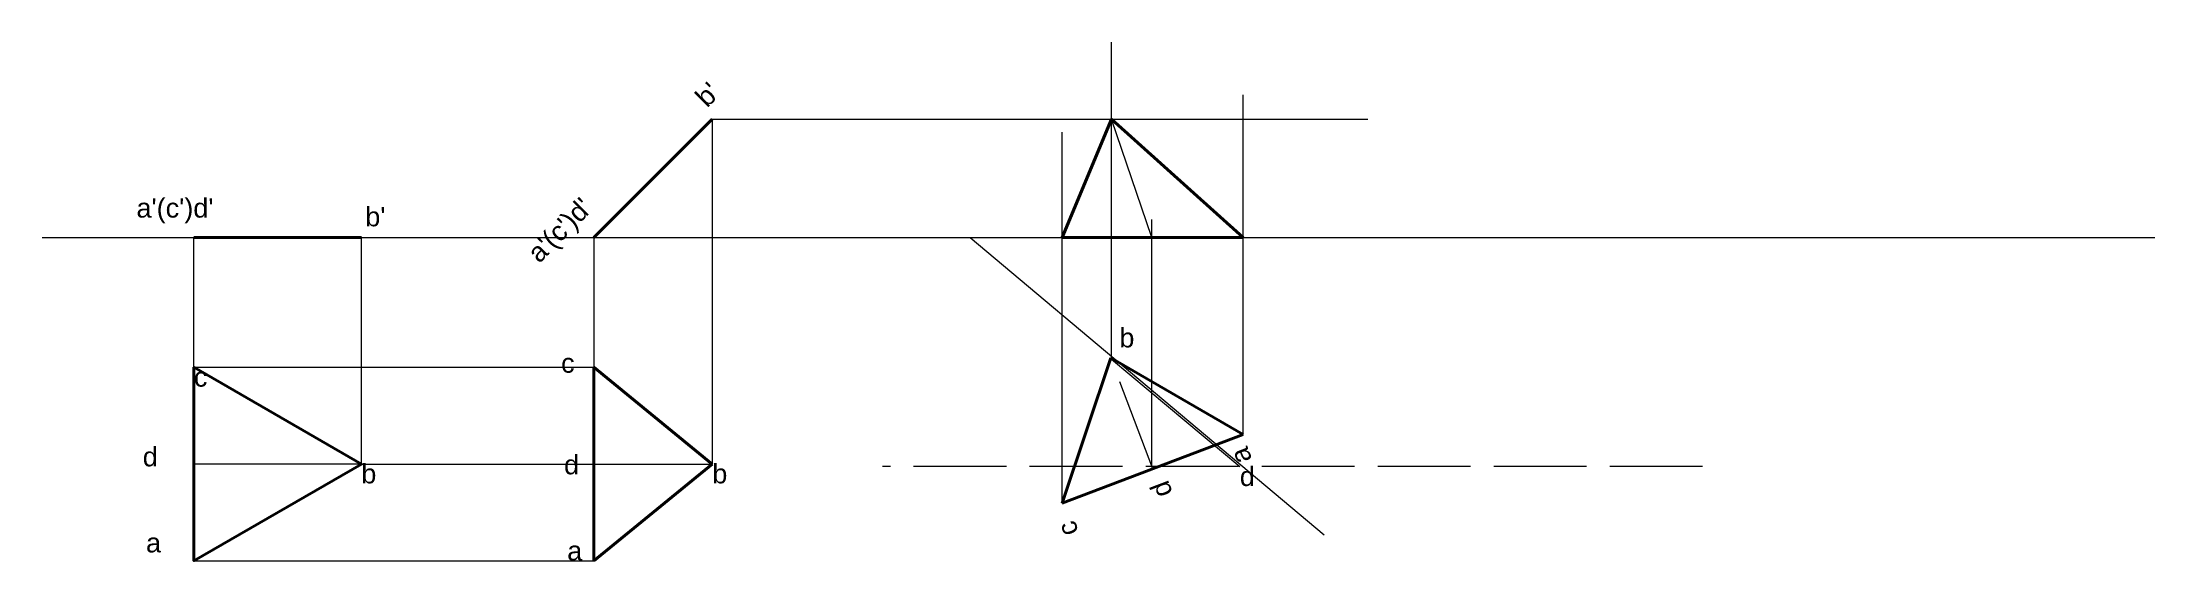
# Paper-space layout 'Layout2' of a CAD drawing. Header units: millimetres. Extents: x -8 to 265, y 48 to 115.
import ezdxf

# ---------------------------------------------------------------- set-up
doc = ezdxf.new("R2010")
doc.units = ezdxf.units.MM
doc.linetypes.add('ACAD_ISO02W100', pattern=[15, 12, -3])
doc.styles.get("Standard").update_dxf_attribs({"font": 'arial.ttf'})

psp = doc.layouts.new('Layout2')

# ---------------------------------------------------------------- linework, layer by layer
at = {"linetype": 'Continuous', "lineweight": 20}
for p, q in [((130.18, 73.95), (130.18, 114.89)), ((147.2, 64.21), (147.2, 108.09)), ((78.57, 104.95), (78.57, 60.38)), ((78.57, 104.95), (163.32, 104.95)), ((135.41, 89.64), (130.18, 104.95)), ((123.82, 55.34), (123.82, 103.29)), ((135.41, 60.04), (135.41, 91.98)), ((-8.07, 89.64), (265.07, 89.64)), ((11.54, 72.88), (11.54, 89.64)), ((33.19, 60.38), (33.19, 89.64)), ((63.26, 89.64), (63.26, 47.88)), ((111.9, 89.64), (157.69, 51.22)), ((130.18, 73.95), (146.77, 60.04)), ((11.54, 72.88), (63.26, 72.88)), ((33.19, 60.38), (11.54, 60.38)), ((33.19, 60.38), (78.57, 60.38)), ((11.54, 47.88), (63.26, 47.88))]:
    psp.add_line(p, q, dxfattribs=at)
at = {"linetype": 'Continuous', "lineweight": 40}
for p, q in [((63.26, 89.64), (78.57, 104.95)), ((130.18, 104.95), (123.82, 89.64)), ((147.2, 89.64), (130.18, 104.95)), ((11.54, 89.64), (33.19, 89.64)), ((123.82, 89.64), (147.2, 89.64)), ((123.82, 55.34), (130.08, 74.09)), ((130.08, 74.09), (147.2, 64.21)), ((63.26, 72.88), (63.26, 47.88)), ((63.26, 72.88), (78.57, 60.38)), ((123.82, 55.34), (147.2, 64.21)), ((78.57, 60.38), (63.26, 47.88))]:
    psp.add_line(p, q, dxfattribs=at)
at = {"linetype": 'ACAD_ISO02W100', "lineweight": 20}
for p, q in [((135.51, 59.78), (130.08, 74.09)), ((63.26, 60.38), (78.57, 60.38)), ((206.6, 60.04), (100.56, 60.04))]:
    psp.add_line(p, q, dxfattribs=at)
at = {"linetype": 'Continuous', "lineweight": 40}
psp.add_lwpolyline([(11.54, 72.88), (11.54, 47.88), (33.19, 60.38)], close=True, dxfattribs=at)

# ---------------------------------------------------------------- texts
at = {"linetype": 'Continuous', "lineweight": 20, "char_height": 2.5, "attachment_point": 1, "rotation": 45}
for s, width, insert in [("b'", 6.1753, (76.13, 108.11)), ("a'(c')d'", 7.4166, (54.42, 88))]:
    psp.add_mtext_dynamic_manual_height_columns(s, width=width, gutter_width=12.5, heights=[0], dxfattribs=dict(at, insert=insert))
at = {"linetype": 'Continuous', "lineweight": 20, "char_height": 2.5, "attachment_point": 1}
for s, width, insert in [("a'(c')d'", 7.4166, (4.12, 94.73)), ("b'", 6.1753, (33.7, 93.6))]:
    psp.add_mtext_dynamic_manual_height_columns(s, width=width, gutter_width=12.5, heights=[0], dxfattribs=dict(at, insert=insert))
at = {"linetype": 'Continuous', "lineweight": 40, "char_height": 2.5, "attachment_point": 1}
for s, width, insert in [('b', 10.2663, (131.2, 77.95)), ('c', 7.2216, (59.02, 74.68)), ('c', 7.2216, (11.54, 72.88)), ('d', 6.6061, (4.93, 62.58)), ('b', 10.2663, (33.19, 60.38)), ('d', 6.6061, (59.4, 61.55)), ('b', 6.379, (78.57, 60.38)), ('d', 6.6061, (146.77, 60.04)), ('a', 7.4795, (5.35, 51.46)), ('a', 7.4795, (59.81, 50.42))]:
    psp.add_mtext_dynamic_manual_height_columns(s, width=width, gutter_width=12.5, heights=[0], dxfattribs=dict(at, insert=insert))
at = {"linetype": 'Continuous', "lineweight": 40, "char_height": 2.5, "attachment_point": 1, "rotation": 110.7787}
for s, width, insert in [('a', 7.4795, (146.05, 60.09)), ('d', 6.6061, (135.79, 55.75)), ('c', 7.2216, (123.65, 50.74))]:
    psp.add_mtext_dynamic_manual_height_columns(s, width=width, gutter_width=12.5, heights=[0], dxfattribs=dict(at, insert=insert))

doc.saveas('drawing.dxf')
